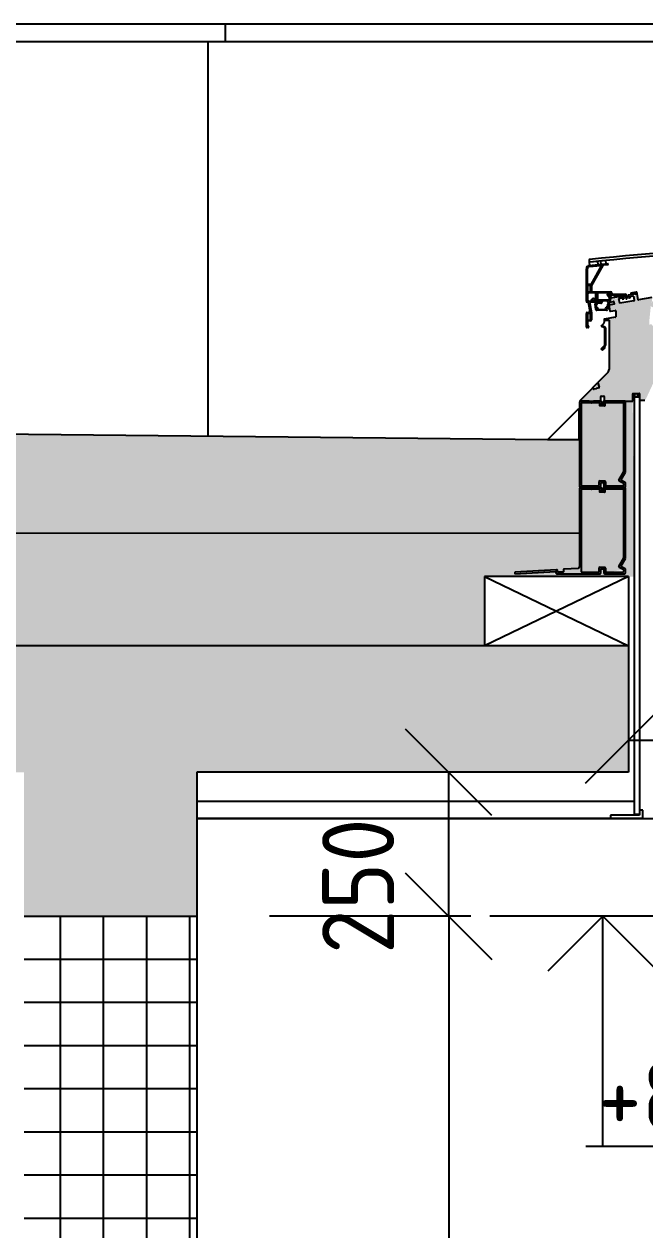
# Model space of a CAD drawing. Extents: x 3792242 to 5145247, y -1546315 to -1031918.
# Drawn here: x 4028726 to 4029805, y -1526872 to -1524777 of the extents above; entities that cross this region are included whole.
import ezdxf

# ---------------------------------------------------------------- set-up
doc = ezdxf.new("R2010")
doc.units = 0
doc.header["$MEASUREMENT"] = 0
doc.layers.get('0').update_dxf_attribs({"linetype": 'CONTINUOUS'})
doc.layers.get('Defpoints').update_dxf_attribs({"color": 61, "linetype": 'CONTINUOUS'})
for name, color, linetype in [('body', 7, 'CONTINUOUS'), ('KÓTY', 4, 'CONTINUOUS'), ('MÚRY', 1, 'CONTINUOUS'), ('OKNÁ', 143, 'CONTINUOUS'), ('TENKÁ', 7, 'CONTINUOUS'), ('ŠRAFY', 82, 'CONTINUOUS'), ('šrafy-múry', 8, 'CONTINUOUS')]:
    doc.layers.add(name, color=color, linetype=linetype)
doc.styles.add('STYLE1', font='isocp.shx')
doc.dimstyles.new('STANDARD-50', dxfattribs={"dimtxt": 125, "dimasz": 150, "dimexe": 10, "dimexo": 200, "dimgap": 20, "dimtad": 1, "dimdsep": 46, "dimlunit": 6, "dimtxsty": 'STYLE1', "dimblk1": 'OBLIQUE', "dimblk2": 'OBLIQUE', "dimsah": 1, "dimcen": 2.5, "dimse1": 1, "dimse2": 1, "dimadec": 0, "dimazin": 0, "dimtfac": 1, "dimtmove": 1, "dimatfit": 3, "dimldrblk": 'OBLIQUE', "dimfxl": 1, "dimtolj": 1, "dimtzin": 0, "dimarcsym": 0})
pattern_1 = [(0, (-546523.74, 886.425), (0, 37.5), [37.5, -37.5]), (90, (-546523.74, 886.425), (-37.5, 2e-15), [37.5, -37.5])]

# ---------------------------------------------------------------- blocks, each defined once
blk = doc.blocks.new('_OBLIQUE')
at = {"color": 0, "linetype": 'ByBlock'}
blk.add_line((-0.5, -0.5), (0.5, 0.5), dxfattribs=at)
blk = doc.blocks.new('*D17367')
at = {"layer": 'Defpoints', "color": 0}
for p in [(4029775.9, -1525797.3), (4030975.9, -1525797.3), (4030975.9, -1526021.6)]:
    blk.add_point(p, dxfattribs=at)
at = {"layer": 'KÓTY', "color": 0, "lineweight": -2}
blk.add_line((4029775.9, -1526021.6), (4030975.9, -1526021.6), dxfattribs=at)
at = {"layer": 'KÓTY', "color": 0, "linetype": 'ByBlock', "lineweight": -2, "xscale": 150, "yscale": 150, "zscale": 150, "rotation": 180}
blk.add_blockref('_OBLIQUE', (4029775.9, -1526021.6), dxfattribs=at)
at = {"layer": 'KÓTY', "color": 0, "linetype": 'ByBlock', "lineweight": -2, "xscale": 150, "yscale": 150, "zscale": 150}
blk.add_blockref('_OBLIQUE', (4030975.9, -1526021.6), dxfattribs=at)
at = {"layer": 'KÓTY', "color": 0, "insert": (4030375.9, -1525939), "char_height": 125, "attachment_point": 5, "style": 'STYLE1'}
blk.add_mtext('\\A1;1ﾠ200', dxfattribs=at)
blk = doc.blocks.new('*D54624')
at = {"layer": 'Defpoints', "color": 0}
for p in [(4028817.3, -1526077.3), (4029463.8, -1526077.3), (4028817.3, -1526327.3)]:
    blk.add_point(p, dxfattribs=at)
at = {"layer": 'KÓTY', "color": 0, "lineweight": -2, "ltscale": 0.25}
blk.add_line((4029463.8, -1526327.3), (4029463.8, -1526077.3), dxfattribs=at)
at = {"layer": 'KÓTY', "color": 0, "linetype": 'ByBlock', "lineweight": -2, "xscale": 150, "yscale": 150, "zscale": 150}
for p, rotation in [((4029463.8, -1526077.3), 90), ((4029463.8, -1526327.3), 270)]:
    blk.add_blockref('_OBLIQUE', p, dxfattribs=dict(at, rotation=rotation))
at = {"layer": 'KÓTY', "color": 0, "insert": (4029306.3, -1526275.1), "char_height": 125, "attachment_point": 5, "rotation": 90, "style": 'STYLE1'}
blk.add_mtext('\\A1;250', dxfattribs=at)
blk = doc.blocks.new('*D54635')
at = {"layer": 'Defpoints', "color": 0}
for p in [(4028759.4, -1526327.3), (4028759.4, -1528757.3), (4029463.8, -1528757.3)]:
    blk.add_point(p, dxfattribs=at)
at = {"layer": 'KÓTY', "color": 0, "lineweight": -2, "ltscale": 0.25}
blk.add_line((4029463.8, -1526327.3), (4029463.8, -1528757.3), dxfattribs=at)
at = {"layer": 'KÓTY', "color": 0, "linetype": 'ByBlock', "lineweight": -2, "xscale": 150, "yscale": 150, "zscale": 150}
for p, rotation in [((4029463.8, -1526327.3), 90), ((4029463.8, -1528757.3), 270)]:
    blk.add_blockref('_OBLIQUE', p, dxfattribs=dict(at, rotation=rotation))
at = {"layer": 'KÓTY', "color": 0, "insert": (4029381.2, -1527542.3), "char_height": 125, "attachment_point": 5, "rotation": 90, "style": 'STYLE1'}
blk.add_mtext('\\A1;2ﾠ430', dxfattribs=at)

msp = doc.modelspace()

# ---------------------------------------------------------------- hatches: boundary and pattern name
at = {"layer": 'OKNÁ'}
h = msp.add_hatch(color=256, dxfattribs=at)
edge = h.paths.add_edge_path()
edge.add_line((4029715.147, -1525432.339), (4029707.885, -1525432.339))
edge.add_arc((4029711.516, -1525431.402), 3.75, 194.477474, 345.522526)
h = msp.add_hatch(color=256, dxfattribs=at)
edge = h.paths.add_edge_path()
edge.add_line((4029715.147, -1525582.339), (4029707.885, -1525582.339))
edge.add_arc((4029711.516, -1525581.402), 3.75, 194.477474, 345.522526)
at = {"layer": 'ŠRAFY'}
h = msp.add_hatch(dxfattribs=at)
h.set_pattern_fill('SQUARE', color=256, scale=300)
h.set_pattern_definition(pattern_1)
h.paths.add_polyline_path([(4018516.218, -1525857.345), (4029525.937, -1525857.345), (4029525.937, -1525737.345), (4029775.937, -1525737.345), (4029785.78, -1525737.345), (4029783.436, -1525432.339), (4029770.838, -1525432.339), (4029770.838, -1525432.339), (4029783.436, -1525432.339), (4029783.436, -1525419.495), (4029785.78, -1525425.454), (4029795.155, -1525425.454), (4029796.092, -1525430.464), (4029805.804, -1525429.651), (4029839.181, -1525357.933), (4029842.725, -1525350.317), (4029834.978, -1525350.317), (4029848.444, -1525349.049), (4029850.169, -1525303.454, -0.23889569), (4029844.922, -1525301.643), (4029817.256, -1525301.116, 0.99999797), (4029812.03, -1525301.277), (4029812.03, -1525295.005), (4029814.815, -1525267.183, 2.13785049), (4029816.717, -1525259.548), (4029816.685, -1525252.408), (4029793.27, -1525256.571), (4029786.907, -1525245.71, -1), (4029783.914, -1525249.939), (4029785.607, -1525257.922), (4029760.907, -1525261.992), (4029759.539, -1525254.233), (4029745.056, -1525253.649), (4029741.093, -1525262.086), (4029744.863, -1525276.321), (4029752.804, -1525274.921), (4029753.905, -1525285.649), (4029742.186, -1525288.502), (4029742.186, -1525377.556, -0.19891127), (4029739.715, -1525383.523), (4029722.995, -1525400.242), (4029714.116, -1525409.122), (4029692.554, -1525432.339), (4029707.885, -1525432.339), (4029715.147, -1525432.339), (4029728.616, -1525432.339), (4029728.405, -1525423.902), (4029733.748, -1525424.183), (4029734.03, -1525432.339), (4029768.026, -1525435.714, 0.41421356), (4029770.838, -1525432.339), (4029768.026, -1525554.787), (4029759.967, -1525571.276, -1), (4029765.538, -1525569.784), (4029768.026, -1525554.787), (4029770.838, -1525432.339), (4029734.03, -1525432.339), (4029728.616, -1525432.339), (4029728.616, -1525432.339), (4029715.147, -1525432.339), (4029692.554, -1525432.339), (4029693.963, -1525579.527), (4029724.902, -1525578.964), (4029724.902, -1525572.496), (4029734.745, -1525571.089, 0.99592623), (4029730.574, -1525579.527), (4029736.714, -1525579.527), (4029734.745, -1525571.089, -0.99593203), (4029730.574, -1525579.527, -0.41421263), (4029725.511, -1525585.152), (4029735.542, -1525586.277, 0.99997771), (4029731.305, -1525585.152), (4029725.511, -1525585.152), (4029711.516, -1525585.152), (4029693.963, -1525585.714), (4029694.526, -1525729.527), (4029691.151, -1525720.311), (4029691.151, -1525661.708), (4018516.218, -1525658.266)])
h.paths.add_polyline_path([(4029765.538, -1525569.784), (4029767.744, -1525575.767), (4029759.967, -1525571.276), (4029768.026, -1525554.787)], flags=16)
edge = h.paths.add_edge_path(flags=16)
edge.add_arc((4029726.524, -1525440.327), 0.45, 0, 270)
edge = h.paths.add_edge_path(flags=16)
edge.add_arc((4029726.524, -1525590.327), 0.45, 0, 270)
h.paths.add_polyline_path([(4029768.026, -1525704.787), (4029765.538, -1525719.784), (4029767.744, -1525725.767), (4029759.967, -1525721.276)], flags=16)
edge = h.paths.add_edge_path(flags=16)
edge.add_arc((4029767.463, -1525576.254), 0.562, 179.98819, 60.009884, ccw=False)
edge = h.paths.add_edge_path(flags=16)
edge.add_arc((4029812.311, -1525301.277), 0.281, 359.996396, 179.996396)
edge = h.paths.add_edge_path(flags=16)
edge.add_arc((4029662.463, -1525728.964), 0.562, 89.99853, 269.99853)
edge = h.paths.add_edge_path(flags=16)
edge.add_arc((4029655.822, -1525731.998), 3.548, 179.290185, 135.854061, ccw=False)
edge = h.paths.add_edge_path(flags=16)
edge.add_arc((4029653.276, -1525728.964), 0.562, 359.996396, 270.00147, ccw=False)
edge = h.paths.add_edge_path(flags=16)
edge.add_arc((4029650.633, -1525731.541), 3.323, 123.982106, 37.319384)
edge = h.paths.add_edge_path(flags=16)
edge.add_arc((4029694.526, -1525728.964), 0.563, 180, 270)
edge = h.paths.add_edge_path(flags=16)
edge.add_arc((4029724.339, -1525728.964), 0.562, 270, 0.000938)
edge = h.paths.add_edge_path(flags=16)
edge.add_arc((4029734.042, -1525721.792), 0.994, 225, 45)
h.paths.add_polyline_path([(4029724.902, -1525722.496), (4029734.745, -1525721.089, 0.99592623), (4029730.086, -1525729.527), (4029736.714, -1525729.527), (4029767.744, -1525725.767), (4029765.538, -1525719.784, 1), (4029759.967, -1525721.276), (4029767.744, -1525725.767), (4029770.838, -1525730.933), (4029736.714, -1525729.527), (4029724.902, -1525728.964, -0.41282144), (4029730.086, -1525729.527), (4029724.902, -1525722.496)], flags=16)
h.paths.add_polyline_path([(4029736.714, -1525729.527), (4029734.745, -1525721.089, -0.99593203), (4029730.086, -1525729.527, -0.41421263), (4029724.902, -1525728.964)], flags=16)
edge = h.paths.add_edge_path(flags=16)
edge.add_arc((4029725.511, -1525585.714), 0.563, 180, 90, ccw=False)
h.paths.add_polyline_path([(4029731.605, -1525587.777, 1), (4029731.605, -1525588.902, 1)], flags=16)
edge = h.paths.add_edge_path(flags=16)
edge.add_arc((4029760.832, -1525571.045), 0.895, 14.999965, 194.999965, ccw=False)
edge = h.paths.add_edge_path(flags=16)
edge.add_arc((4029734.17, -1525432.199), 0.199, 44.997946, 224.997946)
edge = h.paths.add_edge_path(flags=16)
edge.add_arc((4029724.13, -1525408.642), 0.937, 104.996486, 15.000675, ccw=False)
edge = h.paths.add_edge_path(flags=16)
edge.add_arc((4029723.194, -1525400.441), 0.281, 314.991366, 134.991366)
edge = h.paths.add_edge_path(flags=16)
edge.add_arc((4029750.128, -1525259.704), 0.281, 190.004459, 99.999747, ccw=False)
edge = h.paths.add_edge_path(flags=16)
edge.add_arc((4029809.967, -1525256.769), 0.281, 280.000226, 180.001161, ccw=False)
edge = h.paths.add_edge_path(flags=16)
edge.add_arc((4029810.409, -1525262.15), 0.281, 291.098067, 111.086429, ccw=False)
edge = h.paths.add_edge_path(flags=16)
edge.add_arc((4029816.274, -1525260.072), 0.686, 208.687809, 49.801101, ccw=False)
edge = h.paths.add_edge_path(flags=16)
edge.add_arc((4029834.906, -1525355.652), 0.281, 359.996751, 179.996751)
edge = h.paths.add_edge_path(flags=16)
edge.add_arc((4029794.873, -1525419.496), 0.281, 180.005609, 360, ccw=False)
edge = h.paths.add_edge_path(flags=16)
edge.add_arc((4029714.315, -1525409.32), 0.281, 14.996514, 135.00199)
edge = h.paths.add_edge_path(flags=16)
edge.add_arc((4029767.463, -1525726.254), 0.562, 179.98819, 60.009884, ccw=False)
edge = h.paths.add_edge_path(flags=16)
edge.add_arc((4029736.714, -1525728.964), 0.563, 180, 270, ccw=False)
edge = h.paths.add_edge_path(flags=16)
edge.add_arc((4029725.605, -1525723.199), 0.994, 315, 135)
edge = h.paths.add_edge_path(flags=0)
edge.add_arc((4029760.832, -1525721.045), 0.895, 14.999965, 194.999965, ccw=False)
h = msp.add_hatch(dxfattribs=at)
h.set_pattern_fill('SQUARE', color=256, scale=300)
h.set_pattern_definition(pattern_1)
h.paths.add_polyline_path([(4029693.963, -1525585.714), (4029693.963, -1525579.527), (4029689.662, -1525499.439), (4029635.261, -1525499.439), (4029045.937, -1525493.545), (4026790.937, -1525470.995), (4022155.937, -1525517.345), (4018516.218, -1525480.948), (4018516.218, -1525658.266), (4029691.151, -1525661.708)])
at = {"layer": 'ŠRAFY', "ltscale": 0.25}
h = msp.add_hatch(dxfattribs=at)
h.set_pattern_fill('ANSI37', color=256, scale=600, angle=45)
h.set_pattern_definition([(90, (-3684586.02, 415873.014), (-75, 1e-14), []), (180, (-3684586.02, 415873.014), (-1e-14, -75), [])])
h.paths.add_polyline_path([(4028725.937, -1528857.345), (4029025.937, -1528857.345), (4029025.937, -1528757.345), (4029025.937, -1526327.345), (4028725.937, -1526327.345), (4028725.937, -1528757.345)])
at = {"layer": 'šrafy-múry'}
h = msp.add_hatch(dxfattribs=at)
h.set_pattern_fill('ANSI36', color=253, scale=800, angle=360)
h.set_pattern_definition([(45, (226757.26, 886.43), (53.0330086, 194.4543648), [250, -50, 0, -50])])
h.paths.add_polyline_path([(4016185.937, -1526327.345), (4016185.937, -1526077.345), (4016405.937, -1526077.345), (4016485.937, -1526077.345), (4019800.259, -1526077.345), (4020305.937, -1526077.345), (4020420.937, -1526077.345), (4022305.937, -1526077.345), (4022305.937, -1526327.345), (4022605.937, -1526327.345), (4022605.937, -1526077.345), (4024490.937, -1526077.345), (4024605.937, -1526077.345), (4028725.937, -1526077.345), (4028725.937, -1526327.345), (4029025.937, -1526327.345), (4029025.937, -1526077.345), (4029775.937, -1526077.345), (4029775.937, -1525857.345), (4016295.937, -1525857.345), (4016095.937, -1525857.345), (4016095.937, -1525157.345), (4015935.937, -1525157.345), (4015935.937, -1526327.345)])
h.paths.add_polyline_path([(4030975.937, -1526077.345), (4032040.937, -1526077.345), (4032180.937, -1526077.345), (4035365.937, -1526077.345), (4035365.937, -1526327.345), (4035665.937, -1526327.345), (4035665.937, -1526077.345), (4038445.937, -1526077.345), (4039995.937, -1526077.345), (4039995.937, -1526637.345), (4040195.937, -1526637.345), (4040195.937, -1525357.345), (4041945.937, -1525357.345), (4042085.937, -1525357.345), (4042085.937, -1525857.345), (4041945.937, -1525857.345), (4041945.937, -1526327.345), (4042285.937, -1526327.345), (4042285.937, -1524907.345), (4042125.937, -1524907.345), (4042125.937, -1525157.345), (4041925.937, -1525157.345), (4039995.937, -1525157.345), (4039995.937, -1525857.345), (4030975.937, -1525857.345)])

# ---------------------------------------------------------------- linework, layer by layer
for p, q in [((4029785.78, -1525425.454), (4029785.78, -1526150.783)), ((4029795.155, -1525429.539), (4029795.155, -1526143.283)), ((4029795.155, -1526143.283), (4029795.155, -1526151.72)), ((4029800.78, -1526143.283), (4029795.155, -1526143.283)), ((4029800.78, -1526157.345), (4029800.78, -1526143.283)), ((4029744.53, -1526151.72), (4029744.53, -1526157.345)), ((4029795.155, -1526151.72), (4029744.53, -1526151.72)), ((4029744.53, -1526157.345), (4029800.78, -1526157.345)), ((4029795.155, -1526150.783), (4029785.78, -1526150.783))]:
    msp.add_line(p, q)
at = {"layer": 'body'}
for p, q in [((4029525.937, -1525737.345), (4029775.937, -1525857.345)), ((4029775.937, -1525737.345), (4029525.937, -1525857.345))]:
    msp.add_line(p, q, dxfattribs=at)
at = {"layer": 'KÓTY', "ltscale": 0.25}
for p, q in [((4029502.162, -1526327.345), (4029152.162, -1526327.345)), ((4029885.34, -1526327.345), (4029535.34, -1526327.345))]:
    msp.add_line(p, q, dxfattribs=at)
at = {"layer": 'MÚRY'}
for p, q in [((4029635.261, -1525499.439), (4029689.662, -1525445.038)), ((4029635.261, -1525499.439), (4026790.937, -1525470.995)), ((4029775.937, -1525737.345), (4029775.937, -1526077.345)), ((4029025.937, -1526077.345), (4029025.937, -1528757.345)), ((4029775.937, -1526077.345), (4029025.937, -1526077.345))]:
    msp.add_line(p, q, dxfattribs=at)
at = {"layer": 'OKNÁ'}
for p, q in [((4029707.504, -1525187.309), (4029707.8, -1525190.105)), ((4029707.686, -1525196.908), (4029740, -1525193.522)), ((4029707.881, -1525198.773), (4029728.148, -1525196.649)), ((4029722.886, -1525189.669), (4029707.967, -1525191.226)), ((4029707.967, -1525191.226), (4029708.559, -1525196.819)), ((4029708.559, -1525196.819), (4029723.478, -1525195.263)), ((4029728.606, -1525197.343), (4029710.721, -1525229.609)), ((4029731.2, -1525196.531), (4029711.87, -1525231.405)), ((4029723.478, -1525195.263), (4029722.886, -1525189.669)), ((4029736.513, -1525188.267), (4029727.186, -1525189.21)), ((4029727.186, -1525189.21), (4029727.757, -1525194.806)), ((4029727.757, -1525194.806), (4029737.084, -1525193.863)), ((4029740.059, -1525195.402), (4029731.562, -1525196.292)), ((4029737.084, -1525193.863), (4029736.513, -1525188.267)), ((4029740.311, -1525193.802), (4029740.311, -1525195.122)), ((4029702.811, -1525258.538), (4029702.811, -1525202.32)), ((4029704.686, -1525229.382), (4029704.686, -1525202.32)), ((4029704.686, -1525231.632), (4029704.686, -1525242.319)), ((4029710.03, -1525231.351), (4029704.967, -1525231.351)), ((4029704.967, -1525242.601), (4029710.03, -1525242.601)), ((4029710.311, -1525229.851), (4029705.155, -1525229.851)), ((4029710.311, -1525242.319), (4029710.311, -1525231.632)), ((4029711.811, -1525231.632), (4029711.811, -1525242.132)), ((4029712.28, -1525242.601), (4029744.717, -1525242.601)), ((4029789.651, -1525243.066), (4029780.232, -1525244.727)), ((4029706.009, -1525260.413), (4029704.686, -1525260.413)), ((4029704.873, -1525246.351), (4029704.873, -1525256.663)), ((4029709.327, -1525276.996), (4029706.471, -1525260.8)), ((4029744.717, -1525244.476), (4029706.748, -1525244.476)), ((4029706.748, -1525258.538), (4029722.498, -1525258.538)), ((4029708.885, -1525262.614), (4029711.778, -1525279.021)), ((4029722.498, -1525260.413), (4029710.731, -1525260.413)), ((4029711.836, -1525256.443), (4029712.72, -1525256.443)), ((4029727.774, -1525258.195), (4029711.836, -1525258.195)), ((4029717.769, -1525256.443), (4029719.398, -1525256.443)), ((4029719.014, -1525272.927), (4029718.037, -1525263.865)), ((4029719.398, -1525256.443), (4029719.398, -1525246.131)), ((4029719.867, -1525245.662), (4029721.618, -1525245.662)), ((4029720.834, -1525260.756), (4029727.774, -1525260.756)), ((4029722.087, -1525246.131), (4029722.087, -1525256.443)), ((4029722.087, -1525256.443), (4029741.87, -1525256.443)), ((4029727.774, -1525262.384), (4029723.221, -1525262.384)), ((4029738.266, -1525258.072), (4029731.591, -1525258.072)), ((4029745.593, -1525250.835), (4029739.598, -1525273.212)), ((4029739.693, -1525248.413), (4029739.693, -1525246.538)), ((4029741.445, -1525246.632), (4029741.445, -1525247.944)), ((4029741.506, -1525244.725), (4029742.047, -1525244.725)), ((4029742.806, -1525246.101), (4029741.975, -1525246.101)), ((4029741.975, -1525248.475), (4029743.782, -1525248.475)), ((4029750.893, -1525264.044), (4029742.299, -1525265.559)), ((4029742.383, -1525256.05), (4029743.142, -1525253.218)), ((4029744.833, -1525253.853), (4029743.12, -1525260.248)), ((4029743.311, -1525246.819), (4029743.311, -1525246.632)), ((4029743.441, -1525260.598), (4029750.079, -1525259.427)), ((4029743.592, -1525246.351), (4029744.717, -1525246.351)), ((4029769.643, -1525248.226), (4029744.717, -1525248.226)), ((4029767.035, -1525249.774), (4029745.056, -1525253.649)), ((4029745.186, -1525245.882), (4029745.186, -1525244.944)), ((4029747.061, -1525244.944), (4029747.061, -1525245.882)), ((4029747.53, -1525246.351), (4029769.643, -1525246.351)), ((4029750.405, -1525259.655), (4029751.121, -1525263.718)), ((4029761.307, -1525248.064), (4029751.888, -1525249.725)), ((4029751.931, -1525250.281), (4029758.563, -1525250.708)), ((4029758.594, -1525251.265), (4029762.696, -1525250.542)), ((4029760.907, -1525261.992), (4029759.539, -1525254.233)), ((4029759.768, -1525253.908), (4029764.753, -1525253.029)), ((4029785.607, -1525257.922), (4029761.233, -1525262.22)), ((4029762.696, -1525250.542), (4029762.393, -1525248.825)), ((4029762.696, -1525250.542), (4029762.696, -1525250.542)), ((4029765.079, -1525253.257), (4029765.34, -1525254.737)), ((4029765.666, -1525254.965), (4029767.235, -1525254.689)), ((4029767.996, -1525253.602), (4029767.361, -1525250.002)), ((4029771.45, -1525254.013), (4029770.566, -1525249)), ((4029772.413, -1525248.675), (4029773.297, -1525253.688)), ((4029775.689, -1525248.646), (4029776.305, -1525252.137)), ((4029791.04, -1525245.541), (4029776.008, -1525248.192)), ((4029777.391, -1525252.898), (4029778.961, -1525252.621)), ((4029779.189, -1525252.295), (4029778.928, -1525250.818)), ((4029779.156, -1525250.492), (4029784.142, -1525249.613)), ((4029780.275, -1525245.283), (4029786.907, -1525245.71)), ((4029784.468, -1525249.841), (4029785.835, -1525257.597)), ((4029786.938, -1525246.268), (4029791.04, -1525245.544)), ((4029786.938, -1525246.268), (4029786.938, -1525246.268)), ((4029791.04, -1525245.544), (4029790.737, -1525243.827)), ((4029792.944, -1525256.343), (4029791.04, -1525245.541)), ((4029816.366, -1525252.499), (4029793.27, -1525256.571)), ((4029702.811, -1525303.538), (4029702.811, -1525280.194)), ((4029704.36, -1525278.348), (4029708.946, -1525277.539)), ((4029704.686, -1525280.476), (4029704.686, -1525291.163)), ((4029710.03, -1525280.194), (4029704.967, -1525280.194)), ((4029710.311, -1525291.163), (4029710.311, -1525280.476)), ((4029711.811, -1525279.396), (4029711.811, -1525291.163)), ((4029737.787, -1525274.601), (4029720.878, -1525274.601)), ((4029724.131, -1525272.973), (4029734.574, -1525272.973)), ((4029738.476, -1525269.66), (4029738.918, -1525268.009)), ((4029742.071, -1525265.885), (4029743.777, -1525275.561)), ((4029744.863, -1525276.321), (4029752.804, -1525274.921)), ((4029753.905, -1525275.844), (4029753.905, -1525285.649)), ((4029705.623, -1525304.476), (4029703.748, -1525304.476)), ((4029704.686, -1525293.413), (4029704.686, -1525301.194)), ((4029704.967, -1525291.444), (4029710.03, -1525291.444)), ((4029710.03, -1525292.944), (4029705.155, -1525292.944)), ((4029705.155, -1525301.663), (4029705.623, -1525301.663)), ((4029706.561, -1525302.601), (4029706.561, -1525303.538)), ((4029729.319, -1525301.089), (4029730.465, -1525300.472)), ((4029730.465, -1525300.472), (4029731.678, -1525299.392)), ((4029731.678, -1525299.392), (4029732.185, -1525298.768)), ((4029732.185, -1525298.768), (4029732.581, -1525298.266)), ((4029732.581, -1525298.266), (4029732.885, -1525297.861)), ((4029732.885, -1525297.861), (4029733.116, -1525297.533)), ((4029733.116, -1525297.533), (4029733.291, -1525297.258)), ((4029733.291, -1525297.258), (4029733.431, -1525297.015)), ((4029733.431, -1525297.015), (4029733.551, -1525296.784)), ((4029733.551, -1525296.784), (4029733.656, -1525296.562)), ((4029733.656, -1525296.562), (4029733.748, -1525296.348)), ((4029733.748, -1525296.348), (4029733.829, -1525296.143)), ((4029733.829, -1525296.143), (4029733.9, -1525295.945)), ((4029733.9, -1525295.945), (4029733.965, -1525295.754)), ((4029733.965, -1525295.754), (4029734.025, -1525295.57)), ((4029734.025, -1525295.57), (4029734.082, -1525295.393)), ((4029734.082, -1525295.393), (4029734.138, -1525295.222)), ((4029734.138, -1525295.222), (4029734.193, -1525295.057)), ((4029734.193, -1525295.057), (4029734.245, -1525294.896)), ((4029734.3, -1525292.008), (4029734.217, -1525291.714)), ((4029734.245, -1525294.896), (4029734.295, -1525294.739)), ((4029734.295, -1525294.739), (4029734.341, -1525294.585)), ((4029734.329, -1525292.111), (4029734.3, -1525292.008)), ((4029734.36, -1525292.229), (4029734.329, -1525292.111)), ((4029734.341, -1525294.585), (4029734.383, -1525294.434)), ((4029734.392, -1525292.359), (4029734.36, -1525292.229)), ((4029734.383, -1525294.434), (4029734.421, -1525294.285)), ((4029734.424, -1525292.498), (4029734.392, -1525292.359)), ((4029734.421, -1525294.285), (4029734.454, -1525294.136)), ((4029734.453, -1525292.643), (4029734.424, -1525292.498)), ((4029734.48, -1525292.793), (4029734.453, -1525292.643)), ((4029734.454, -1525294.136), (4029734.481, -1525293.988)), ((4029734.501, -1525292.944), (4029734.48, -1525292.793)), ((4029734.481, -1525293.988), (4029734.502, -1525293.84)), ((4029734.517, -1525293.095), (4029734.501, -1525292.944)), ((4029734.502, -1525293.84), (4029734.517, -1525293.691)), ((4029734.526, -1525293.245), (4029734.517, -1525293.095)), ((4029734.517, -1525293.691), (4029734.526, -1525293.543)), ((4029753.13, -1525286.573), (4029734.523, -1525289.854)), ((4029734.529, -1525293.394), (4029734.526, -1525293.245)), ((4029734.526, -1525293.543), (4029734.529, -1525293.394)), ((4029734.686, -1525291.714), (4029741.905, -1525291.714)), ((4029742.186, -1525291.996), (4029742.186, -1525377.556)), ((4029739.715, -1525383.523), (4029722.995, -1525400.242)), ((4029714.116, -1525409.122), (4029692.03, -1525431.208)), ((4029713.661, -1525409.266), (4029723.036, -1525399.892)), ((4029715.074, -1525411.068), (4029714.586, -1525409.248)), ((4029719.818, -1525410.767), (4029716.222, -1525411.731)), ((4029720.418, -1525411.092), (4029719.818, -1525410.767)), ((4029720.725, -1525410.524), (4029720.418, -1525411.092)), ((4029724.372, -1525409.547), (4029720.725, -1525410.524)), ((4029722.922, -1525400.514), (4029725.035, -1525408.399)), ((4029692.498, -1525432.339), (4029727.842, -1525432.339)), ((4029707.885, -1525432.339), (4029692.557, -1525432.339)), ((4029727.48, -1525432.339), (4029715.147, -1525432.339)), ((4029728.123, -1525432.058), (4029728.123, -1525424.183)), ((4029728.405, -1525423.902), (4029733.467, -1525423.902)), ((4029769.432, -1525432.339), (4029733.574, -1525432.339)), ((4029733.748, -1525424.183), (4029733.748, -1525432.058)), ((4029734.03, -1525432.339), (4029783.436, -1525432.339)), ((4029783.436, -1525432.339), (4029783.436, -1525419.495)), ((4029783.717, -1525419.214), (4029786.717, -1525419.214)), ((4029795.155, -1525425.454), (4029785.78, -1525425.454)), ((4029786.482, -1525419.214), (4029786.482, -1525425.454)), ((4029786.717, -1525419.214), (4029791.405, -1525419.214)), ((4029791.405, -1525419.214), (4029794.873, -1525419.214)), ((4029791.862, -1525419.214), (4029791.862, -1525425.454)), ((4029795.155, -1525419.496), (4029795.155, -1525429.527)), ((4029796.092, -1525430.464), (4029804.53, -1525430.464)), ((4029689.662, -1525445.038), (4029689.662, -1525499.439)), ((4029691.151, -1525433.746), (4029691.151, -1525580.933)), ((4029693.963, -1525435.714), (4029693.963, -1525578.964)), ((4029725.511, -1525435.152), (4029694.526, -1525435.152)), ((4029726.074, -1525440.327), (4029726.074, -1525435.714)), ((4029734.53, -1525440.777), (4029726.524, -1525440.777)), ((4029728.886, -1525438.339), (4029728.886, -1525433.746)), ((4029731.605, -1525438.902), (4029729.449, -1525438.902)), ((4029732.167, -1525433.746), (4029732.167, -1525438.339)), ((4029734.98, -1525435.714), (4029734.98, -1525440.327)), ((4029767.463, -1525435.152), (4029735.542, -1525435.152)), ((4029768.026, -1525554.787), (4029768.026, -1525435.714)), ((4029770.838, -1525555.541), (4029770.838, -1525433.746)), ((4029689.662, -1525499.439), (4029635.261, -1525499.439)), ((4029759.504, -1525569.548), (4029768.026, -1525554.787)), ((4029763.346, -1525568.518), (4029770.838, -1525555.541)), ((4029724.902, -1525578.964), (4029724.902, -1525572.496)), ((4029726.308, -1525571.089), (4029734.745, -1525571.089)), ((4029727.714, -1525580.933), (4029727.714, -1525575.308)), ((4029729.12, -1525573.902), (4029731.933, -1525573.902)), ((4029733.339, -1525575.308), (4029733.339, -1525580.933)), ((4029736.152, -1525572.496), (4029736.152, -1525578.964)), ((4029767.744, -1525575.767), (4029759.967, -1525571.276)), ((4029770.135, -1525573.899), (4029763.809, -1525570.247)), ((4029768.026, -1525578.261), (4029768.026, -1525576.254)), ((4029770.838, -1525580.933), (4029770.838, -1525575.117)), ((4029691.151, -1525583.746), (4029691.151, -1525720.311)), ((4029707.885, -1525582.339), (4029692.557, -1525582.339)), ((4029692.557, -1525582.339), (4029726.308, -1525582.339)), ((4029693.963, -1525585.714), (4029693.963, -1525728.964)), ((4029694.526, -1525579.527), (4029724.339, -1525579.527)), ((4029725.511, -1525585.152), (4029694.526, -1525585.152)), ((4029727.48, -1525582.339), (4029715.147, -1525582.339)), ((4029726.074, -1525590.327), (4029726.074, -1525585.714)), ((4029734.53, -1525590.777), (4029726.524, -1525590.777)), ((4029728.886, -1525588.339), (4029728.886, -1525583.746)), ((4029731.605, -1525588.902), (4029729.449, -1525588.902)), ((4029732.167, -1525583.746), (4029732.167, -1525588.339)), ((4029769.432, -1525582.339), (4029733.574, -1525582.339)), ((4029734.745, -1525582.339), (4029769.432, -1525582.339)), ((4029734.98, -1525585.714), (4029734.98, -1525590.327)), ((4029767.463, -1525585.152), (4029735.542, -1525585.152)), ((4029736.714, -1525579.527), (4029766.76, -1525579.527)), ((4029768.026, -1525704.787), (4029768.026, -1525585.714)), ((4029770.838, -1525705.541), (4029770.838, -1525583.746)), ((4029651.225, -1525725.295), (4029578.651, -1525729.532)), ((4029688.502, -1525723.119), (4029664.35, -1525724.529)), ((4029724.902, -1525728.964), (4029724.902, -1525722.496)), ((4029726.308, -1525721.089), (4029734.745, -1525721.089)), ((4029727.714, -1525730.933), (4029727.714, -1525725.308)), ((4029729.12, -1525723.902), (4029731.933, -1525723.902)), ((4029733.339, -1525725.308), (4029733.339, -1525730.933)), ((4029736.152, -1525722.496), (4029736.152, -1525728.964)), ((4029759.504, -1525719.548), (4029768.026, -1525704.787)), ((4029767.744, -1525725.767), (4029759.967, -1525721.276)), ((4029763.346, -1525718.518), (4029770.838, -1525705.541)), ((4029770.135, -1525723.899), (4029763.809, -1525720.247)), ((4029770.838, -1525730.933), (4029770.838, -1525725.117)), ((4029578.651, -1525729.532), (4029578.815, -1525732.339)), ((4029578.815, -1525732.339), (4029649.305, -1525728.224)), ((4029649.901, -1525728.786), (4029649.901, -1525730.933)), ((4029651.307, -1525732.339), (4029726.308, -1525732.339)), ((4029652.713, -1525728.964), (4029652.713, -1525726.699)), ((4029662.463, -1525729.527), (4029653.276, -1525729.527)), ((4029663.026, -1525725.933), (4029663.026, -1525728.964)), ((4029694.526, -1525729.527), (4029724.339, -1525729.527)), ((4029734.745, -1525732.339), (4029769.432, -1525732.339)), ((4029736.714, -1525729.527), (4029766.76, -1525729.527)), ((4029768.026, -1525728.261), (4029768.026, -1525726.254))]:
    msp.add_line(p, q, dxfattribs=at)
at = {"layer": 'OKNÁ', "linetype": 'Continuous', "lineweight": 30}
for p, q in [((4029729.319, -1525301.089), (4029728.923, -1525301.939)), ((4029728.923, -1525301.939), (4029734.403, -1525304.494)), ((4029734.839, -1525303.663), (4029729.319, -1525301.089)), ((4029734.944, -1525305.344), (4029734.944, -1525335.275)), ((4029735.881, -1525335.41), (4029735.881, -1525305.3)), ((4029734.669, -1525335.938), (4029729.731, -1525340.876)), ((4029730.394, -1525341.539), (4029735.428, -1525336.505)), ((4029734.371, -1525338.887), (4029731.057, -1525342.202)), ((4029731.72, -1525342.865), (4029735.034, -1525339.55)), ((4029735.034, -1525339.55), (4029734.371, -1525338.887))]:
    msp.add_line(p, q, dxfattribs=at)
at = {"layer": 'OKNÁ', "linetype": 'Continuous', "lineweight": 0}
msp.add_line((4029769.843, -1525432.339), (4029782.031, -1525432.339), dxfattribs=at)
at = {"layer": 'OKNÁ'}
for centre, radius, start, end in [((4030244.686, -1530262.71), 5104.688, 88.526656, 96.031188), ((4030244.686, -1530262.71), 5100, 88.525301, 96.031182), ((4029708.253, -1525202.32), 5.442, 95.981004, 180), ((4029708.253, -1525202.32), 3.567, 95.981004, 180), ((4029708.436, -1525187.21), 0.938, 96.031188, 186.041713), ((4029708.732, -1525190.007), 0.937, 186.041713, 276.031182), ((4029728.197, -1525197.116), 0.469, 331, 95.981004), ((4029731.61, -1525196.758), 0.469, 95.981005, 151), ((4029740.03, -1525193.802), 0.281, 0, 95.981004), ((4029740.03, -1525195.122), 0.281, 275.981004, 0), ((4029705.155, -1525229.382), 0.469, 180, 270), ((4029704.967, -1525231.632), 0.281, 90, 180), ((4029704.967, -1525242.319), 0.281, 180, 270), ((4029710.03, -1525231.632), 0.281, 0, 90), ((4029710.03, -1525242.319), 0.281, 270, 0), ((4029710.311, -1525229.382), 0.469, 270, 331), ((4029712.28, -1525231.632), 0.469, 151, 180), ((4029712.28, -1525242.132), 0.469, 180, 270), ((4029744.717, -1525244.944), 2.344, 0, 90), ((4029789.814, -1525243.99), 0.938, 10.000536, 100.000042), ((4029704.686, -1525258.538), 1.875, 180, 270), ((4029706.748, -1525246.351), 1.875, 90, 180), ((4029706.748, -1525256.663), 1.875, 180, 270), ((4029706.009, -1525260.882), 0.469, 10, 90), ((4029710.731, -1525262.288), 1.875, 90, 190), ((4029711.836, -1525257.319), 0.876, 89.992401, 270), ((4029712.72, -1525255.975), 0.469, 270, 359.32991), ((4029715.245, -1525256.004), 2.056, 0.67009, 179.32991), ((4029717.769, -1525255.975), 0.469, 180.67009, 270), ((4029720.834, -1525263.569), 2.813, 90.011727, 186.04861), ((4029719.867, -1525246.131), 0.469, 90, 180), ((4029719.013, -1525263.388), 1.09, 298.440643, 313.741363), ((4029766.746, -1525261.872), 47.278, 182.999988, 189.300012), ((4029720.425, -1525264.821), 0.922, 77.905585, 135.541083), ((4029720.924, -1525262.421), 1.53, 258.464055, 338.581719), ((4029721.618, -1525246.131), 0.469, 0, 90), ((4029723.221, -1525263.321), 0.937, 89.972314, 158.62131), ((4029722.498, -1525259.476), 0.937, 270, 90), ((4029727.774, -1525259.476), 1.28, 270, 90), ((4029727.774, -1525259.476), 2.909, 270, 6.968151), ((4029731.591, -1525259.009), 0.937, 90, 186.968151), ((4029738.265, -1525259.01), 0.938, 7.229913, 89.952422), ((4029741.235, -1525258.634), 2.056, 187.197727, 241.341777), ((4029653.634, -1525241.459), 89.858, 343.270878, 346.729122), ((4029741.506, -1525246.538), 1.813, 90, 180), ((4029741.506, -1525248.413), 1.813, 180, 253.20679), ((4029739.804, -1525261.259), 0.934, 357.17508, 61.495193), ((4029741.656, -1525261.358), 0.92, 176.723205, 232.299585), ((4029740.847, -1525250.598), 0.469, 358.461196, 73.20679), ((4029743.371, -1525250.666), 2.056, 178.461196, 254.32991), ((4029741.975, -1525246.632), 0.53, 90, 180), ((4029741.975, -1525247.944), 0.53, 180, 270), ((4029741.87, -1525255.913), 0.53, 270, 345), ((4029742.047, -1525246.069), 1.345, 30, 90), ((4029742.804, -1525245.632), 0.47, 270.182218, 30), ((4029742.689, -1525253.096), 0.469, 345, 74.32991), ((4029743.392, -1525260.321), 0.281, 165.002369, 279.991059), ((4029743.592, -1525246.632), 0.281, 90, 180), ((4029744.717, -1525246.819), 1.406, 180, 270), ((4029743.782, -1525250.35), 1.875, 345, 90), ((4029744.717, -1525244.944), 0.469, 0, 90), ((4029744.717, -1525245.882), 0.469, 270, 0), ((4029745.105, -1525253.926), 0.281, 100.012962, 164.983856), ((4029747.53, -1525245.882), 0.469, 180, 270), ((4029750.128, -1525259.704), 0.281, 10.004237, 99.999524), ((4029750.844, -1525263.767), 0.281, 279.992178, 10.017517), ((4029751.946, -1525250), 0.281, 101.893505, 266.906095), ((4029758.545, -1525250.988), 0.281, 280.000007, 86.318173), ((4029759.816, -1525254.185), 0.281, 99.99993, 189.995422), ((4029761.184, -1525261.943), 0.281, 190.005227, 279.996885), ((4029761.47, -1525248.988), 0.937, 10.000536, 100.000042), ((4029764.802, -1525253.306), 0.281, 10.004237, 99.999524), ((4029765.617, -1525254.688), 0.281, 190.002413, 279.999698), ((4029767.084, -1525250.051), 0.281, 10.004237, 99.999524), ((4029767.073, -1525253.765), 0.937, 279.998034, 10.001852), ((4029769.643, -1525249.163), 2.813, 10, 90), ((4029769.643, -1525249.163), 0.937, 10, 90), ((4029772.373, -1525253.851), 0.938, 190, 10), ((4029776.076, -1525248.578), 0.392, 99.995044, 190.000706), ((4029777.228, -1525251.975), 0.938, 190.001062, 279.999863), ((4029779.205, -1525250.769), 0.281, 99.99993, 189.995422), ((4029778.912, -1525252.344), 0.281, 280.009368, 9.993732), ((4029780.29, -1525245.002), 0.281, 101.893505, 266.906096), ((4029784.191, -1525249.89), 0.281, 9.995656, 100.003488), ((4029785.558, -1525257.645), 0.281, 279.998112, 10.004989), ((4029786.889, -1525245.991), 0.281, 279.999831, 86.318173), ((4029793.221, -1525256.294), 0.281, 190.004237, 279.999524), ((4029704.686, -1525280.194), 1.875, 100, 180), ((4029704.967, -1525280.476), 0.281, 90, 180), ((4029708.865, -1525277.078), 0.469, 280, 10), ((4029710.03, -1525280.476), 0.281, 0, 90), ((4029709.655, -1525279.396), 2.156, 0, 10), ((4029720.878, -1525272.726), 1.875, 186.15, 270), ((4029719.814, -1525270.408), 0.937, 31.548773, 72.92836), ((4029721.402, -1525269.443), 0.921, 211.027327, 265.738161), ((4029721.162, -1525272.41), 2.055, 7.182335, 85.21488), ((4029724.131, -1525272.036), 0.937, 187.182335, 270), ((4029734.574, -1525272.036), 0.937, 270.001875, 352.81579), ((4029737.544, -1525272.41), 2.055, 89.487619, 172.81579), ((4029737.57, -1525269.417), 0.937, 269.487619, 345), ((4029737.787, -1525272.726), 1.875, 270, 345), ((4029739.824, -1525268.253), 0.938, 98.265359, 164.964808), ((4029742.348, -1525265.836), 0.281, 100.000105, 189.996402), ((4029744.701, -1525275.398), 0.937, 189.998278, 279.999877), ((4029752.967, -1525275.844), 0.937, 0.000143, 99.999419), ((4029752.967, -1525285.649), 0.938, 280.003369, 0.00037), ((4029703.748, -1525303.538), 0.938, 180, 270), ((4029704.967, -1525291.163), 0.281, 180, 270), ((4029705.155, -1525293.413), 0.469, 90, 180), ((4029705.155, -1525301.194), 0.469, 180, 270), ((4029705.623, -1525302.601), 0.937, 0, 90), ((4029705.623, -1525303.538), 0.938, 270, 0), ((4029710.03, -1525291.163), 1.781, 270, 0), ((4029710.03, -1525291.163), 0.281, 270, 0), ((4029734.686, -1525290.777), 0.937, 99.999574, 269.999285), ((4029741.905, -1525291.996), 0.281, 359.997107, 90.00147), ((4029733.748, -1525377.556), 8.438, 315.000242, 0.000101), ((4029714.315, -1525409.32), 0.281, 14.996514, 135.00199), ((4029715.98, -1525410.825), 0.937, 194.999836, 284.997826), ((4029723.194, -1525400.441), 0.281, 134.991366, 195.00208), ((4029724.13, -1525408.642), 0.937, 284.996486, 15.000675), ((4029692.557, -1525433.745), 1.406, 89.998773, 180.003219), ((4029692.498, -1525431.676), 0.663, 135.004181, 269.997745), ((4029711.516, -1525431.402), 3.75, 194.477474, 345.522526), ((4029727.48, -1525433.746), 1.406, 0, 90), ((4029727.842, -1525432.058), 0.281, 269.997316, 0.004107), ((4029728.405, -1525424.183), 0.281, 89.997316, 180.004108), ((4029733.574, -1525433.746), 1.406, 90.000383, 179.999333), ((4029733.467, -1525424.183), 0.281, 359.995892, 90.002684), ((4029734.03, -1525432.058), 0.281, 179.995893, 270.002684), ((4029769.432, -1525433.746), 1.406, 0.000667, 89.999617), ((4029783.717, -1525419.495), 0.281, 89.998149, 179.999005), ((4029794.873, -1525419.496), 0.281, 0.005609, 89.99866), ((4029796.092, -1525429.527), 0.937, 179.997752, 270.001394), ((4029694.526, -1525435.714), 0.563, 90, 180), ((4029725.511, -1525435.714), 0.563, 0, 90), ((4029726.524, -1525440.327), 0.45, 180, 270), ((4029729.449, -1525438.339), 0.562, 179.996396, 270.00147), ((4029731.605, -1525438.339), 0.563, 270.002555, 359.993888), ((4029734.53, -1525440.327), 0.45, 270, 0), ((4029735.542, -1525435.714), 0.563, 90.002555, 179.993176), ((4029767.463, -1525435.714), 0.563, 0, 90), ((4029694.526, -1525578.964), 0.562, 180, 270), ((4029724.339, -1525578.964), 0.562, 270.000938, 0.000938), ((4029726.308, -1525572.496), 1.406, 90, 180), ((4029729.12, -1525575.308), 1.406, 90.000383, 179.999333), ((4029731.933, -1525575.308), 1.406, 0.000667, 89.999617), ((4029734.745, -1525572.496), 1.406, 0, 90), ((4029736.714, -1525578.964), 0.563, 180, 270), ((4029760.6, -1525570.18), 1.266, 149.999962, 239.999969), ((4029764.442, -1525569.151), 1.266, 149.999902, 240.000163), ((4029766.76, -1525578.261), 1.266, 270, 0), ((4029767.463, -1525576.254), 0.562, 359.98819, 60.009884), ((4029769.432, -1525575.117), 1.406, 0.003153, 59.997177), ((4029692.557, -1525580.933), 1.406, 180, 270), ((4029692.557, -1525583.745), 1.406, 89.998773, 180.003219), ((4029694.526, -1525585.714), 0.563, 90, 180), ((4029711.516, -1525581.402), 3.75, 194.477474, 345.522526), ((4029725.511, -1525585.714), 0.563, 0, 90), ((4029726.524, -1525590.327), 0.45, 180, 270), ((4029726.308, -1525580.933), 1.406, 269.999897, 359.999818), ((4029727.48, -1525583.746), 1.406, 0, 90), ((4029729.449, -1525588.339), 0.562, 179.996396, 270.00147), ((4029731.605, -1525588.339), 0.563, 270.002555, 359.993888), ((4029733.574, -1525583.746), 1.406, 90.000383, 179.999333), ((4029734.745, -1525580.933), 1.406, 180.000182, 270.000103), ((4029734.53, -1525590.327), 0.45, 270, 0), ((4029735.542, -1525585.714), 0.563, 90.002555, 179.993176), ((4029767.463, -1525585.714), 0.563, 0, 90), ((4029769.432, -1525580.933), 1.406, 269.999897, 359.999818), ((4029769.432, -1525583.746), 1.406, 0.000667, 89.999617), ((4029651.307, -1525726.699), 1.406, 359.999632, 93.34267), ((4029664.432, -1525725.933), 1.406, 93.342449, 179.999201), ((4029688.338, -1525720.311), 2.813, 273.34144, 359.998861), ((4029726.308, -1525722.496), 1.406, 90, 180), ((4029729.12, -1525725.308), 1.406, 90.000383, 179.999333), ((4029731.933, -1525725.308), 1.406, 0.000667, 89.999617), ((4029734.745, -1525722.496), 1.406, 0, 90), ((4029760.6, -1525720.18), 1.266, 149.999962, 239.999969), ((4029764.442, -1525719.151), 1.266, 149.999902, 240.000163), ((4029769.432, -1525725.117), 1.406, 0.003153, 59.997177), ((4029649.338, -1525728.786), 0.563, 0.001833, 93.339111), ((4029651.307, -1525730.933), 1.406, 180.000182, 270.000103), ((4029653.276, -1525728.964), 0.562, 179.996396, 270.00147), ((4029662.463, -1525728.964), 0.562, 269.99853, 0.003604), ((4029694.526, -1525728.964), 0.562, 180, 270), ((4029724.339, -1525728.964), 0.562, 270.000938, 0.000938), ((4029726.308, -1525730.933), 1.406, 269.999897, 359.999818), ((4029734.745, -1525730.933), 1.406, 180.000182, 270.000103), ((4029736.714, -1525728.964), 0.563, 180, 270), ((4029766.76, -1525728.261), 1.266, 270, 0), ((4029767.463, -1525726.254), 0.562, 359.98819, 60.009884), ((4029769.432, -1525730.933), 1.406, 269.999897, 359.999818)]:
    msp.add_arc(centre, radius, start, end, dxfattribs=at)
at = {"layer": 'OKNÁ', "linetype": 'Continuous', "lineweight": 30}
for centre, radius, start, end in [((4029734.006, -1525305.344), 0.937, 359.99984, 65.000156), ((4029734.076, -1525305.3), 1.806, 0.00001, 65.000068), ((4029730.725, -1525341.871), 1.406, 134.999997, 315.000003), ((4029730.725, -1525341.871), 0.469, 135, 315), ((4029734.006, -1525335.275), 0.937, 314.999972, 0.000047), ((4029734.334, -1525335.41), 1.547, 315.000017, 0.000002)]:
    msp.add_arc(centre, radius, start, end, dxfattribs=at)
at = {"layer": 'TENKÁ'}
for p, q in [((4036638.107, -1524777.345), (3996915.937, -1524777.345)), ((4029075.937, -1524807.345), (4029075.937, -1524777.345)), ((4003285.937, -1524807.345), (4036638.133, -1524807.345)), ((4029045.937, -1525493.545), (4029045.937, -1524807.345)), ((4016295.937, -1525657.582), (4029691.151, -1525661.708)), ((4029775.937, -1525737.345), (4029525.937, -1525737.345)), ((4029525.937, -1525737.345), (4029525.937, -1525857.345)), ((4029775.937, -1525857.345), (4016095.937, -1525857.345)), ((4029025.937, -1526127.345), (4029785.78, -1526127.345)), ((4029800.78, -1526157.345), (4029025.937, -1526157.345)), ((4029025.937, -1526157.345), (4031975.937, -1526157.345)), ((4028725.937, -1526327.345), (4029025.937, -1526327.345))]:
    msp.add_line(p, q, dxfattribs=at)
at = {"layer": 'TENKÁ', "linetype": 'ByBlock', "ltscale": 0.25}
for p, q in [((4029731.396, -1526327.345), (4029635.937, -1526422.805)), ((4029731.396, -1526327.345), (4029826.856, -1526422.805)), ((4029731.396, -1526727.345), (4029731.396, -1526327.345)), ((4030175.701, -1526727.345), (4029701.803, -1526727.345))]:
    msp.add_line(p, q, dxfattribs=at)

# ---------------------------------------------------------------- texts
at = {"layer": 'TENKÁ', "ltscale": 0.25, "style": 'STYLE1'}
msp.add_text('+8,430', height=125, dxfattribs=at).set_placement((4029722.332, -1526702.019))

# ---------------------------------------------------------------- dimensions: what is measured, and where the dimension line sits
at = {"layer": 'KÓTY'}
dim = msp.add_linear_dim(base=(4030975.937, -1526021.575), p1=(4029775.937, -1525797.345), p2=(4030975.937, -1525797.345), dimstyle='STANDARD-50', dxfattribs=at)
dim.commit()
dim.dimension.update_dxf_attribs({"geometry": '*D17367', "text_midpoint": (4030375.937, -1525939.032)})
at = {"layer": 'KÓTY', "ltscale": 0.25}
dim = msp.add_linear_dim(base=(4029463.759, -1526077.345), p1=(4028817.259, -1526327.345), p2=(4028817.259, -1526077.345), angle=90, dimstyle='STANDARD-50', dxfattribs=at)
dim.commit()
dim.dimension.update_dxf_attribs({"geometry": '*D54624', "text_midpoint": (4029388.759, -1526275.075), "dimtype": 160})
dim = msp.add_linear_dim(base=(4029463.759, -1528757.345), p1=(4028759.437, -1526327.345), p2=(4028759.437, -1528757.345), angle=90, dimstyle='STANDARD-50', override={"dimtxsty": 'STYLE1', "dimldrblk": 'OBLIQUE'}, dxfattribs=at)
dim.commit()
dim.dimension.update_dxf_attribs({"geometry": '*D54635', "text_midpoint": (4029381.216, -1527542.345)})

doc.saveas('drawing.dxf')
